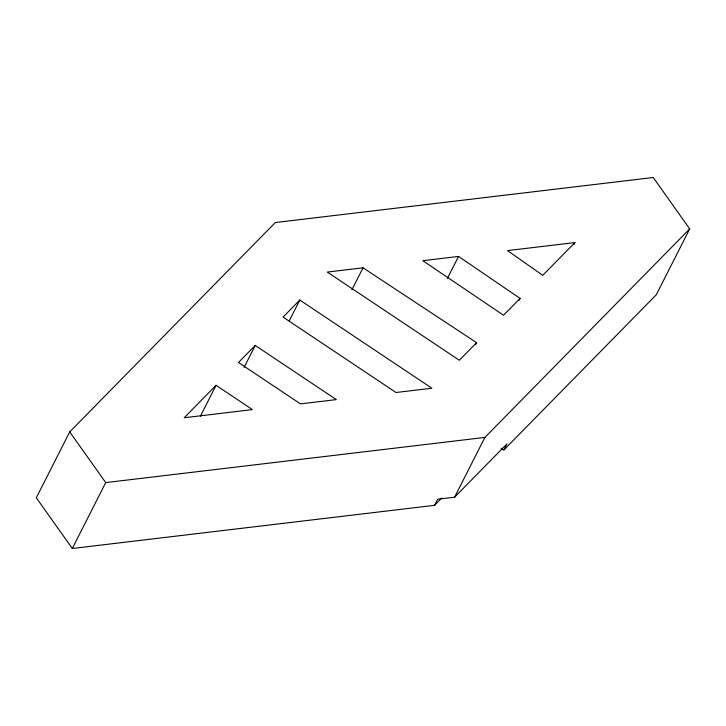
<?xml version="1.0" encoding="UTF-8"?>
<svg xmlns="http://www.w3.org/2000/svg" width="726" height="726" viewBox="0 0 726 726"><rect width="100%" height="100%" fill="white"/><g stroke="black" fill="none" stroke-linecap="round" stroke-linejoin="round"><path stroke-width="1.09" d="M501.112 448.205L503.844 449.993L656.268 294.774L689.7 228.89L653.228 177.507L275.326 222.537L69.732 431.888L36.3 497.782L72.301 548.493L434.547 505.323L441.671 498.063M72.301 548.493L105.733 482.599L484.904 437.415L689.7 228.89M200.358 416.261L216.058 385.315L252.439 409.609L184.222 417.74L216.058 385.315M244.081 367.401L255.225 345.44L336.338 399.609L300.464 403.883L238.482 362.483L255.225 345.44M289.184 320.992L299.82 300.029L431.879 388.228L396.006 392.503L283.067 317.08L299.82 300.029M351.919 289.774L363.064 267.812L476.592 342.69L475.584 344.687M447.416 278.394L458.551 256.432L520.088 298.404L519.072 300.401M434.547 505.323L437.642 499.225L454.576 497.21L506.939 443.885L503.844 449.993M573.921 244.562L574.938 242.566L507.528 250.597L542.749 275.326L574.938 242.566M454.576 497.21L484.904 437.415M476.592 342.69L459.331 360.268L327.272 272.069L363.064 267.812M520.088 298.404L503.545 315.247L422.813 260.688L458.551 256.432M69.732 431.888L105.733 482.599"/></g></svg>
